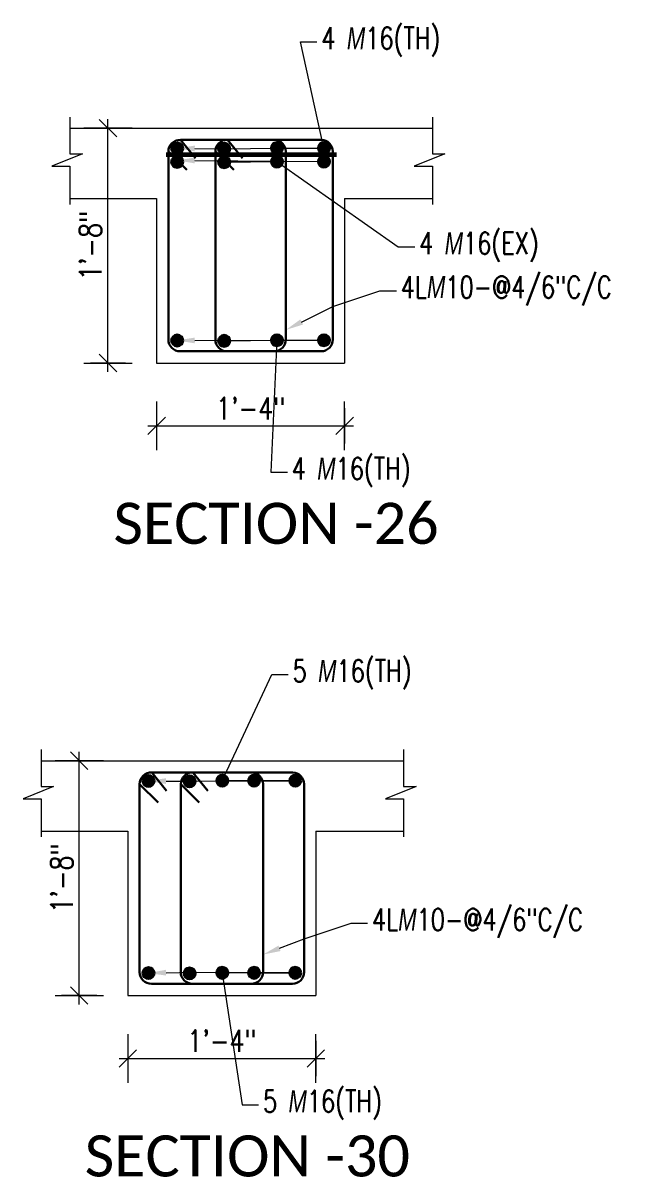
# Model space of a CAD drawing. Header units: inches. Extents: x 0 to 162649, y -36601 to -26324.
# Drawn here: x 155561.3 to 155613.8, y -36482.7 to -36384.5 of the extents above; entities that cross this region are included whole.
import ezdxf
from ezdxf import colors
from ezdxf.entities.mleader import LeaderData, LeaderLine
from ezdxf.math import Vec2, Vec3

# ---------------------------------------------------------------- set-up
doc = ezdxf.new("R2010")
doc.units = ezdxf.units.IN
doc.header["$MEASUREMENT"] = 0
for name, color, linetype, lineweight in [('Dim', 1, 'Continuous', 13), ('hatch', 252, 'Continuous', 0), ('OL_AR_Text', 140, 'Continuous', 5), ('Rein', 3, 'Continuous', 30), ('Stirrups', 191, 'Continuous', 25), ('TEXT', 7, 'Continuous', 9)]:
    doc.layers.add(name, color=color, linetype=linetype, lineweight=lineweight)
doc.styles.add('1-8 Annotative Text', font='calibri.ttf', dxfattribs={"height": 0.125})
doc.styles.add('DIM', font='simplex.shx', dxfattribs={"width": 0.75})
doc.styles.add('rmtext', font='romans.shx', dxfattribs={"width": 0.8})
doc.dimstyles.new('DIM-24', dxfattribs={"dimscale": 24, "dimtxt": 0.078125, "dimasz": 0.0625, "dimexe": 0.0625, "dimexo": 0.015625, "dimgap": 0.015625, "dimtad": 1, "dimdec": 1, "dimzin": 3, "dimdsep": 46, "dimlunit": 4, "dimtxsty": 'rmtext', "dimblk": 'OBLIQUE', "dimcen": 0.09375, "dimdle": 0.03125, "dimclrd": 1, "dimclre": 1, "dimclrt": 2, "dimadec": 0, "dimazin": 0, "dimtfac": 0.75, "dimtdec": 1, "dimtix": 1, "dimtmove": 0, "dimatfit": 3, "dimfxl": 0.0625, "dimfxlon": 1, "dimfrac": 1, "dimtolj": 1, "dimtzin": 0, "dimlwd": -1, "dimlwe": 5, "dimarcsym": 0})

# ---------------------------------------------------------------- blocks, each defined once
blk = doc.blocks.new('_Oblique')
for p, q in [((0, -1.375), (0, 1.375)), ((-0.495, -0.495), (0.495, 0.495))]:
    blk.add_line(p, q)
blk = doc.blocks.new('*D337')
at = {"layer": 'Defpoints', "color": 0, "transparency": 16777216}
for p in [(155570.222, -36467.276), (155586.222, -36467.276), (155586.222, -36472.63)]:
    blk.add_point(p, dxfattribs=at)
at = {"layer": 'Dim', "color": 1, "lineweight": 5, "transparency": 16777216}
for p, q in [((155570.222, -36471.13), (155570.222, -36474.13)), ((155586.222, -36471.13), (155586.222, -36474.13))]:
    blk.add_line(p, q, dxfattribs=at)
at = {"layer": 'Dim', "color": 1, "transparency": 16777216}
blk.add_line((155569.472, -36472.63), (155586.972, -36472.63), dxfattribs=at)
at = {"layer": 'Dim', "color": 1, "transparency": 16777216, "xscale": 1.5, "yscale": 1.5, "zscale": 1.5, "rotation": 180}
blk.add_blockref('_Oblique', (155570.222, -36472.63), dxfattribs=at)
at = {"layer": 'Dim', "color": 1, "transparency": 16777216, "xscale": 1.5, "yscale": 1.5, "zscale": 1.5}
blk.add_blockref('_Oblique', (155586.222, -36472.63), dxfattribs=at)
at = {"layer": 'Dim', "color": 2, "transparency": 16777216, "insert": (155578.222, -36471.139), "char_height": 1.875, "attachment_point": 5, "style": 'rmtext'}
blk.add_mtext('\\A1;1\'-4"', dxfattribs=at)
blk = doc.blocks.new('*D338')
at = {"layer": 'Defpoints', "color": 0, "transparency": 16777216}
for p in [(155566.081, -36447.276), (155570.222, -36447.276), (155570.222, -36467.276)]:
    blk.add_point(p, dxfattribs=at)
at = {"layer": 'Dim', "color": 1, "transparency": 16777216}
blk.add_line((155566.081, -36468.026), (155566.081, -36446.526), dxfattribs=at)
at = {"layer": 'Dim', "color": 1, "lineweight": 5, "transparency": 16777216}
for p, q in [((155567.581, -36447.276), (155564.581, -36447.276)), ((155567.581, -36467.276), (155564.581, -36467.276))]:
    blk.add_line(p, q, dxfattribs=at)
at = {"layer": 'Dim', "color": 1, "transparency": 16777216, "xscale": 1.5, "yscale": 1.5, "zscale": 1.5}
for p, rotation in [((155566.081, -36447.276), 90), ((155566.081, -36467.276), 270)]:
    blk.add_blockref('_Oblique', p, dxfattribs=dict(at, rotation=rotation))
at = {"layer": 'Dim', "color": 2, "transparency": 16777216, "insert": (155564.59, -36457.276), "char_height": 1.875, "attachment_point": 5, "rotation": 90, "style": 'rmtext'}
blk.add_mtext('\\A1;1\'-8"', dxfattribs=at)
blk = doc.blocks.new('*D418')
at = {"layer": 'Defpoints', "color": 0, "transparency": 16777216}
for p in [(155572.667, -36413.416), (155588.667, -36413.416), (155588.667, -36418.769)]:
    blk.add_point(p, dxfattribs=at)
at = {"layer": 'Dim', "color": 1, "lineweight": 5, "transparency": 16777216}
for p, q in [((155572.667, -36417.269), (155572.667, -36420.269)), ((155588.667, -36417.269), (155588.667, -36420.269))]:
    blk.add_line(p, q, dxfattribs=at)
at = {"layer": 'Dim', "color": 1, "transparency": 16777216}
blk.add_line((155571.917, -36418.769), (155589.417, -36418.769), dxfattribs=at)
at = {"layer": 'Dim', "color": 1, "transparency": 16777216, "xscale": 1.5, "yscale": 1.5, "zscale": 1.5, "rotation": 180}
blk.add_blockref('_Oblique', (155572.667, -36418.769), dxfattribs=at)
at = {"layer": 'Dim', "color": 1, "transparency": 16777216, "xscale": 1.5, "yscale": 1.5, "zscale": 1.5}
blk.add_blockref('_Oblique', (155588.667, -36418.769), dxfattribs=at)
at = {"layer": 'Dim', "color": 2, "transparency": 16777216, "insert": (155580.667, -36417.278), "char_height": 1.875, "attachment_point": 5, "style": 'rmtext'}
blk.add_mtext('\\A1;1\'-4"', dxfattribs=at)
blk = doc.blocks.new('*D419')
at = {"layer": 'Defpoints', "color": 0, "transparency": 16777216}
for p in [(155568.526, -36393.416), (155572.667, -36393.416), (155572.667, -36413.416)]:
    blk.add_point(p, dxfattribs=at)
at = {"layer": 'Dim', "color": 1, "transparency": 16777216}
blk.add_line((155568.526, -36414.166), (155568.526, -36392.666), dxfattribs=at)
at = {"layer": 'Dim', "color": 1, "lineweight": 5, "transparency": 16777216}
for p, q in [((155570.026, -36393.416), (155567.026, -36393.416)), ((155570.026, -36413.416), (155567.026, -36413.416))]:
    blk.add_line(p, q, dxfattribs=at)
at = {"layer": 'Dim', "color": 1, "transparency": 16777216, "xscale": 1.5, "yscale": 1.5, "zscale": 1.5}
for p, rotation in [((155568.526, -36393.416), 90), ((155568.526, -36413.416), 270)]:
    blk.add_blockref('_Oblique', p, dxfattribs=dict(at, rotation=rotation))
at = {"layer": 'Dim', "color": 2, "transparency": 16777216, "insert": (155567.035, -36403.416), "char_height": 1.875, "attachment_point": 5, "rotation": 90, "style": 'rmtext'}
blk.add_mtext('\\A1;1\'-8"', dxfattribs=at)

msp = doc.modelspace()

# ---------------------------------------------------------------- hatches: boundary and pattern name
at = {"layer": 'Rein'}
h = msp.add_hatch(color=256, dxfattribs=at)
h.dxf.hatch_style = 1
h.paths.add_polyline_path([(155574.918, -36395.139, 1), (155573.918, -36395.139, 1)])
h = msp.add_hatch(color=256, dxfattribs=at)
h.dxf.hatch_style = 1
h.paths.add_polyline_path([(155578.918, -36395.171, 1), (155577.918, -36395.171, 1)])
h = msp.add_hatch(color=256, dxfattribs=at)
h.dxf.hatch_style = 1
h.paths.add_polyline_path([(155583.408, -36395.117, 1), (155582.408, -36395.117, 1)])
h = msp.add_hatch(color=256, dxfattribs=at)
h.dxf.hatch_style = 1
h.paths.add_polyline_path([(155587.408, -36395.117, 1), (155586.408, -36395.117, 1)])
h = msp.add_hatch(color=256, dxfattribs=at)
h.dxf.hatch_style = 1
h.paths.add_polyline_path([(155574.918, -36396.289, 1), (155573.918, -36396.289, 1)])
h = msp.add_hatch(color=256, dxfattribs=at)
h.dxf.hatch_style = 1
h.paths.add_polyline_path([(155578.918, -36396.321, 1), (155577.918, -36396.321, 1)])
h = msp.add_hatch(color=256, dxfattribs=at)
h.dxf.hatch_style = 1
h.paths.add_polyline_path([(155583.408, -36396.267, 1), (155582.408, -36396.267, 1)])
h = msp.add_hatch(color=256, dxfattribs=at)
h.dxf.hatch_style = 1
h.paths.add_polyline_path([(155587.408, -36396.267, 1), (155586.408, -36396.267, 1)])
h = msp.add_hatch(color=256, dxfattribs=at)
h.dxf.hatch_style = 1
h.paths.add_polyline_path([(155574.918, -36411.498, 1), (155573.918, -36411.498, 1)])
h = msp.add_hatch(color=256, dxfattribs=at)
h.dxf.hatch_style = 1
h.paths.add_polyline_path([(155578.918, -36411.53, 1), (155577.918, -36411.53, 1)])
h = msp.add_hatch(color=256, dxfattribs=at)
h.dxf.hatch_style = 1
h.paths.add_polyline_path([(155583.408, -36411.476, 1), (155582.408, -36411.476, 1)])
h = msp.add_hatch(color=256, dxfattribs=at)
h.dxf.hatch_style = 1
h.paths.add_polyline_path([(155587.408, -36411.476, 1), (155586.408, -36411.476, 1)])
h = msp.add_hatch(color=256, dxfattribs=at)
h.dxf.hatch_style = 1
h.paths.add_polyline_path([(155572.473, -36449, 1), (155571.473, -36449, 1)])
h = msp.add_hatch(color=256, dxfattribs=at)
h.dxf.hatch_style = 1
h.paths.add_polyline_path([(155575.973, -36449.032, 1), (155574.973, -36449.032, 1)])
h = msp.add_hatch(color=256, dxfattribs=at)
h.dxf.hatch_style = 1
h.paths.add_polyline_path([(155578.755, -36448.978, 1), (155577.755, -36448.978, 1)])
h = msp.add_hatch(color=256, dxfattribs=at)
h.dxf.hatch_style = 1
h.paths.add_polyline_path([(155581.463, -36448.978, 1), (155580.463, -36448.978, 1)])
h = msp.add_hatch(color=256, dxfattribs=at)
h.dxf.hatch_style = 1
h.paths.add_polyline_path([(155584.963, -36448.978, 1), (155583.963, -36448.978, 1)])
h = msp.add_hatch(color=256, dxfattribs=at)
h.dxf.hatch_style = 1
h.paths.add_polyline_path([(155572.473, -36465.359, 1), (155571.473, -36465.359, 1)])
h = msp.add_hatch(color=256, dxfattribs=at)
h.dxf.hatch_style = 1
h.paths.add_polyline_path([(155575.973, -36465.39, 1), (155574.973, -36465.39, 1)])
h = msp.add_hatch(color=256, dxfattribs=at)
h.dxf.hatch_style = 1
h.paths.add_polyline_path([(155578.755, -36465.336, 1), (155577.755, -36465.336, 1)])
h = msp.add_hatch(color=256, dxfattribs=at)
h.dxf.hatch_style = 1
h.paths.add_polyline_path([(155581.463, -36465.336, 1), (155580.463, -36465.336, 1)])
h = msp.add_hatch(color=256, dxfattribs=at)
h.dxf.hatch_style = 1
h.paths.add_polyline_path([(155584.963, -36465.336, 1), (155583.963, -36465.336, 1)])

# ---------------------------------------------------------------- linework, layer by layer
at = {"layer": 'Dim', "lineweight": 60}
msp.add_line((155573.483, -36395.662), (155587.984, -36395.662), dxfattribs=at)
at = {"layer": 'hatch'}
for p, q in [((155565.29, -36392.475), (155565.29, -36395.604)), ((155596.135, -36392.475), (155596.135, -36395.604)), ((155565.29, -36393.416), (155596.135, -36393.416)), ((155566.347, -36395.604), (155563.746, -36396.666)), ((155566.347, -36395.604), (155563.746, -36396.666)), ((155565.29, -36395.604), (155566.347, -36395.604)), ((155597.192, -36395.604), (155594.592, -36396.666)), ((155596.135, -36395.604), (155597.192, -36395.604)), ((155563.746, -36396.666), (155565.29, -36396.666)), ((155565.29, -36396.666), (155565.29, -36399.909)), ((155594.592, -36396.666), (155596.135, -36396.666)), ((155596.135, -36396.666), (155596.135, -36399.909)), ((155565.29, -36399.416), (155572.667, -36399.416)), ((155572.667, -36399.416), (155572.667, -36413.416)), ((155588.667, -36399.416), (155588.667, -36413.416)), ((155588.667, -36399.416), (155596.135, -36399.416)), ((155572.667, -36413.416), (155588.667, -36413.416)), ((155562.844, -36446.336), (155562.844, -36449.465)), ((155593.69, -36446.336), (155593.69, -36449.465)), ((155562.844, -36447.276), (155593.69, -36447.276)), ((155563.901, -36449.465), (155561.301, -36450.527)), ((155563.901, -36449.465), (155561.301, -36450.527)), ((155562.844, -36449.465), (155563.901, -36449.465)), ((155594.747, -36449.465), (155592.146, -36450.527)), ((155593.69, -36449.465), (155594.747, -36449.465)), ((155561.301, -36450.527), (155562.844, -36450.527)), ((155562.844, -36450.527), (155562.844, -36453.77)), ((155592.146, -36450.527), (155593.69, -36450.527)), ((155593.69, -36450.527), (155593.69, -36453.77)), ((155562.844, -36453.276), (155570.222, -36453.276)), ((155570.222, -36453.276), (155570.222, -36467.276)), ((155586.222, -36453.276), (155586.222, -36467.276)), ((155586.222, -36453.276), (155593.69, -36453.276)), ((155570.222, -36467.276), (155586.222, -36467.276))]:
    msp.add_line(p, q, dxfattribs=at)
at = {"layer": 'Rein'}
for centre in [(155574.418, -36395.139), (155578.418, -36395.171), (155582.908, -36395.117), (155586.908, -36395.117), (155574.418, -36396.289), (155578.418, -36396.321), (155582.908, -36396.267), (155586.908, -36396.267), (155574.418, -36411.498), (155578.418, -36411.53), (155582.908, -36411.476), (155586.908, -36411.476), (155571.973, -36449), (155575.473, -36449.032), (155578.255, -36448.978), (155580.963, -36448.978), (155584.463, -36448.978), (155571.973, -36465.359), (155575.473, -36465.39), (155578.255, -36465.336), (155580.963, -36465.336), (155584.463, -36465.336)]:
    msp.add_circle(centre, 0.5, dxfattribs=at)
at = {"layer": 'Stirrups', "lineweight": 30}
for p, q in [((155574.7, -36394.416), (155575.965, -36395.988)), ((155578.7, -36394.416), (155579.965, -36395.988)), ((155573.667, -36395.415), (155575.243, -36396.978)), ((155577.667, -36395.415), (155579.243, -36396.978)), ((155572.255, -36448.276), (155573.519, -36449.849)), ((155575.755, -36448.276), (155577.019, -36449.849)), ((155571.222, -36449.276), (155572.797, -36450.839)), ((155574.722, -36449.276), (155576.297, -36450.839))]:
    msp.add_line(p, q, dxfattribs=at)
for points in [[(155574.667, -36412.416), (155586.667, -36412.416, 0.414214), (155587.667, -36411.416), (155587.667, -36395.415, 0.404381), (155586.7, -36394.416), (155574.7, -36394.416, 0.424115), (155573.667, -36395.415), (155573.667, -36411.416, 0.414214)], [(155578.667, -36412.416), (155582.667, -36412.416, 0.414214), (155583.667, -36411.416), (155583.667, -36395.415, 0.404381), (155582.7, -36394.416), (155578.7, -36394.416, 0.424115), (155577.667, -36395.415), (155577.667, -36411.416, 0.414214)], [(155572.222, -36466.276), (155584.222, -36466.276, 0.414214), (155585.222, -36465.276), (155585.222, -36449.276, 0.404381), (155584.255, -36448.276), (155572.255, -36448.276, 0.424115), (155571.222, -36449.276), (155571.222, -36465.276, 0.414214)], [(155575.722, -36466.276), (155580.722, -36466.276, 0.414214), (155581.722, -36465.276), (155581.722, -36449.276, 0.404381), (155580.755, -36448.276), (155575.755, -36448.276, 0.424115), (155574.722, -36449.276), (155574.722, -36465.276, 0.414214)]]:
    msp.add_lwpolyline(points, format="xyb", close=True, dxfattribs=at)

# ---------------------------------------------------------------- texts
at = {"layer": 'OL_AR_Text', "char_height": 3.5, "width": 2.6734445e-317, "attachment_point": 1, "style": '1-8 Annotative Text'}
for s, insert in [('SECTION -26', (155568.995, -36425.317)), ('SECTION -30', (155566.55, -36479.178))]:
    msp.add_mtext(s, dxfattribs=dict(at, insert=insert))

# ---------------------------------------------------------------- dimensions: what is measured, and where the dimension line sits
at = {"layer": 'Dim'}
for base, p1, p2, picture, middle in [((155568.526, -36393.416), (155572.667, -36413.416), (155572.667, -36393.416), '*D419', (155567.035, -36403.416)), ((155566.081, -36447.276), (155570.222, -36467.276), (155570.222, -36447.276), '*D338', (155564.59, -36457.276))]:
    dim = msp.add_linear_dim(base=base, p1=p1, p2=p2, angle=90, dimstyle='DIM-24', dxfattribs=at)
    dim.commit()
    dim.dimension.update_dxf_attribs({"geometry": picture, "text_midpoint": middle})
for base, p1, p2, picture, middle in [((155588.667, -36418.769), (155572.667, -36413.416), (155588.667, -36413.416), '*D418', (155580.667, -36417.278)), ((155586.222, -36472.63), (155570.222, -36467.276), (155586.222, -36467.276), '*D337', (155578.222, -36471.139))]:
    dim = msp.add_linear_dim(base=base, p1=p1, p2=p2, dimstyle='DIM-24', dxfattribs=at)
    dim.commit()
    dim.dimension.update_dxf_attribs({"geometry": picture, "text_midpoint": middle})

# ---------------------------------------------------------------- leaders
at = {"layer": 'TEXT'}
ml = msp.add_multileader_mtext('Standard', dxfattribs=at)
ml.set_content('4 {\\Fgothici|c0;M}16(TH) ', color=256, style='DIM')
ml.set_leader_properties(color=1, linetype='ByLayer', lineweight=9)
ml.build(insert=Vec2(0, 0))
ml.multileader.update_dxf_attribs({"text_right_attachment_type": 2, "dogleg_length": 0.25, "arrow_head_size": 1.5, "scale": 32})
ctx = ml.context
ctx.base_point, ctx.scale, ctx.char_height, ctx.arrow_head_size, ctx.landing_gap_size, ctx.plane_origin = Vec3(155586.314, -36386.08), 32, 1.875, 1.5, 0.375, Vec3(155597.415, -36394.175)
ctx.right_attachment = 2
notes = []
notes.append((ctx, [(0, (1, 1, 0), (155584.909, -36386.08), (1, 0), 1.404, [(3, [(155574.418, -36395.139), (155578.418, -36395.171), (155582.908, -36395.117), (155586.908, -36395.117)], 0, [])])]))
ctx.mtext.insert, ctx.mtext.flow_direction = Vec3(155586.689, -36384.83), 5
ml = msp.add_multileader_mtext('Standard', dxfattribs=at)
ml.set_content('4 {\\Fgothici|c0;M}16(EX) ', color=256, style='DIM')
ml.set_leader_properties(color=1, linetype='ByLayer', lineweight=9)
ml.build(insert=Vec2(0, 0))
ml.multileader.update_dxf_attribs({"text_right_attachment_type": 2, "dogleg_length": 0.25, "arrow_head_size": 1.5, "scale": 32})
ctx = ml.context
ctx.base_point, ctx.scale, ctx.char_height, ctx.arrow_head_size, ctx.landing_gap_size, ctx.plane_origin = Vec3(155594.64, -36403.537), 32, 1.875, 1.5, 0.375, Vec3(155595.452, -36401.49)
ctx.right_attachment = 2
notes.append((ctx, [(0, (1, 1, 0), (155593.236, -36403.537), (1, 0), 1.404, [(2, [(155574.418, -36396.16), (155586.908, -36396.267), (155578.418, -36396.321), (155582.908, -36396.267)], 0, [])])]))
ctx.mtext.insert, ctx.mtext.flow_direction = Vec3(155595.015, -36402.287), 5
ml = msp.add_multileader_mtext('Standard', dxfattribs=at)
ml.set_content('4L{\\Fgothici|c0;M}10-@4/6"C/C ', color=256, style='DIM')
ml.set_leader_properties(color=1, linetype='ByLayer', lineweight=9)
ml.build(insert=Vec2(0, 0))
ml.multileader.update_dxf_attribs({"text_right_attachment_type": 2, "dogleg_length": 0.25, "arrow_head_size": 1.5, "scale": 32})
ctx = ml.context
ctx.base_point, ctx.scale, ctx.char_height, ctx.arrow_head_size, ctx.landing_gap_size, ctx.plane_origin = Vec3(155593.072, -36407.261), 32, 1.875, 1.5, 0.375, Vec3(155603.606, -36417.014)
ctx.right_attachment = 2
notes.append((ctx, [(0, (1, 1, 0), (155591.667, -36407.261), (1, 0), 1.404, [(1, [(155583.667, -36410.597), (155587.667, -36408.593)], 0, [])])]))
ctx.mtext.insert, ctx.mtext.flow_direction = Vec3(155593.447, -36406.011), 5
ml = msp.add_multileader_mtext('Standard', dxfattribs=at)
ml.set_content('4 {\\Fgothici|c0;M}16(TH) ', color=256, style='DIM')
ml.set_leader_properties(color=1, linetype='ByLayer', lineweight=9)
ml.build(insert=Vec2(0, 0))
ml.multileader.update_dxf_attribs({"text_right_attachment_type": 2, "dogleg_length": 0.25, "arrow_head_size": 1.5, "scale": 32})
ctx = ml.context
ctx.base_point, ctx.scale, ctx.char_height, ctx.arrow_head_size, ctx.landing_gap_size, ctx.plane_origin = Vec3(155583.792, -36422.722), 32, 1.875, 1.5, 0.375, Vec3(155595.452, -36420.676)
ctx.right_attachment = 2
notes.append((ctx, [(0, (1, 1, 0), (155582.388, -36422.722), (1, 0), 1.404, [(2, [(155574.418, -36411.498), (155586.908, -36411.476), (155578.418, -36411.53), (155582.908, -36411.476)], 0, [])])]))
ctx.mtext.insert, ctx.mtext.flow_direction = Vec3(155584.167, -36421.472), 5
ml = msp.add_multileader_mtext('Standard', dxfattribs=at)
ml.set_content('5 {\\Fgothici|c0;M}16(TH) ', color=256, style='DIM')
ml.set_leader_properties(color=1, linetype='ByLayer', lineweight=9)
ml.build(insert=Vec2(0, 0))
ml.multileader.update_dxf_attribs({"text_right_attachment_type": 2, "dogleg_length": 0.25, "arrow_head_size": 1.5, "scale": 32})
ctx = ml.context
ctx.base_point, ctx.scale, ctx.char_height, ctx.arrow_head_size, ctx.landing_gap_size, ctx.plane_origin = Vec3(155583.868, -36439.941), 32, 1.875, 1.5, 0.375, Vec3(155594.97, -36448.036)
ctx.right_attachment = 2
notes.append((ctx, [(0, (1, 1, 0), (155582.464, -36439.941), (1, 0), 1.404, [(4, [(155571.973, -36449), (155575.473, -36449.032), (155580.963, -36448.978), (155584.463, -36448.978), (155578.255, -36448.978)], 0, [])])]))
ctx.mtext.insert, ctx.mtext.flow_direction = Vec3(155584.243, -36438.691), 5
ml = msp.add_multileader_mtext('Standard', dxfattribs=at)
ml.set_content('4L{\\Fgothici|c0;M}10-@4/6"C/C ', color=256, style='DIM')
ml.set_leader_properties(color=1, linetype='ByLayer', lineweight=9)
ml.build(insert=Vec2(0, 0))
ml.multileader.update_dxf_attribs({"text_right_attachment_type": 2, "dogleg_length": 0.25, "arrow_head_size": 1.5, "scale": 32})
ctx = ml.context
ctx.base_point, ctx.scale, ctx.char_height, ctx.arrow_head_size, ctx.landing_gap_size, ctx.plane_origin = Vec3(155590.626, -36461.122), 32, 1.875, 1.5, 0.375, Vec3(155601.161, -36470.875)
ctx.right_attachment = 2
notes.append((ctx, [(0, (1, 1, 0), (155589.222, -36461.122), (1, 0), 1.404, [(1, [(155581.722, -36463.785), (155585.222, -36462.454)], 0, [])])]))
ctx.mtext.insert, ctx.mtext.flow_direction = Vec3(155591.001, -36459.872), 5
ml = msp.add_multileader_mtext('Standard', dxfattribs=at)
ml.set_content('5 {\\Fgothici|c0;M}16(TH) ', color=256, style='DIM')
ml.set_leader_properties(color=1, linetype='ByLayer', lineweight=9)
ml.build(insert=Vec2(0, 0))
ml.multileader.update_dxf_attribs({"text_right_attachment_type": 2, "dogleg_length": 0.25, "arrow_head_size": 1.5, "scale": 32})
ctx = ml.context
ctx.base_point, ctx.scale, ctx.char_height, ctx.arrow_head_size, ctx.landing_gap_size, ctx.plane_origin = Vec3(155581.347, -36476.583), 32, 1.875, 1.5, 0.375, Vec3(155593.007, -36474.537)
ctx.right_attachment = 2
notes.append((ctx, [(0, (1, 1, 0), (155579.943, -36476.583), (1, 0), 1.404, [(4, [(155571.973, -36465.359), (155575.722, -36465.276), (155580.963, -36465.336), (155584.463, -36465.336), (155578.255, -36465.336)], 0, [])])]))
ctx.mtext.insert, ctx.mtext.flow_direction = Vec3(155581.722, -36475.333), 5
for ctx, leaders in notes:
    for number, flags, end, landing, length, lines in leaders:
        leader = LeaderData()
        leader.index, (leader.has_last_leader_line, leader.has_dogleg_vector, leader.attachment_direction) = number, flags
        leader.last_leader_point, leader.dogleg_vector, leader.dogleg_length = Vec3(end), Vec3(landing), length
        for number, points, colour, breaks in lines:
            line = LeaderLine()
            line.index, line.vertices, line.color, line.breaks = number, Vec3.list(points), colors.encode_raw_color(colour), breaks
            leader.lines.append(line)
        ctx.leaders.append(leader)

doc.saveas('drawing.dxf')
